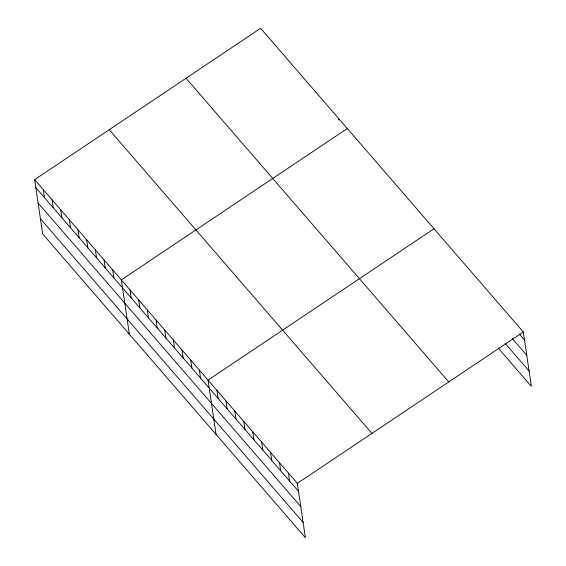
<?xml version="1.0" encoding="UTF-8"?>
<svg xmlns="http://www.w3.org/2000/svg" width="566" height="566" viewBox="0 0 566 566"><rect width="100%" height="100%" fill="white"/><g stroke="black" fill="none" stroke-linecap="round" stroke-linejoin="round"><path stroke-width="0.85" d="M34.653 179.655L297.355 483.357L305.378 537.7L42.676 233.999L34.653 179.655L260.622 28.3L523.324 332.001L531.347 386.345L498.413 348.267M347.312 128.524L121.343 279.88L129.366 334.223M434.009 228.742L208.033 380.097L216.056 434.44M297.355 483.357L523.324 332.001M519.482 334.202L524.505 340.01M512.251 338.518L526.762 355.299M505.084 343.3L529.09 371.055M186.051 78.249L448.753 381.951M109.224 129.706L371.926 433.407M35.835 187.664L298.537 491.366M38.092 202.953L300.794 506.655M40.419 218.709L303.121 522.411M338.645 118.499L338.878 120.098M288.419 473.035L289.608 481.036M279.491 462.705L280.672 470.714M270.555 452.383L271.744 460.384M261.626 442.053L262.808 450.062M252.698 431.731L253.879 439.732M243.762 421.401L244.944 429.41M234.833 411.079L236.015 419.081M225.898 400.749L227.079 408.758M216.969 390.427L218.151 398.429M199.366 370.079L200.548 378.081M190.7 360.054L191.881 368.063M182.026 350.029L183.207 358.037M173.359 340.01L174.54 348.019M164.692 329.985L165.873 337.994M156.018 319.967L157.199 327.976M147.351 309.942L148.533 317.95M138.684 299.923L139.866 307.925M130.01 289.898L131.192 297.907M112.676 269.855L113.858 277.864M104.002 259.829L105.184 267.838M95.336 249.811L96.517 257.82M86.669 239.786L87.85 247.795M77.995 229.768L79.176 237.777M69.328 219.742L70.509 227.751M60.661 209.724L61.843 217.726M51.987 199.699L53.169 207.708M43.32 189.681L44.502 197.683"/></g></svg>
